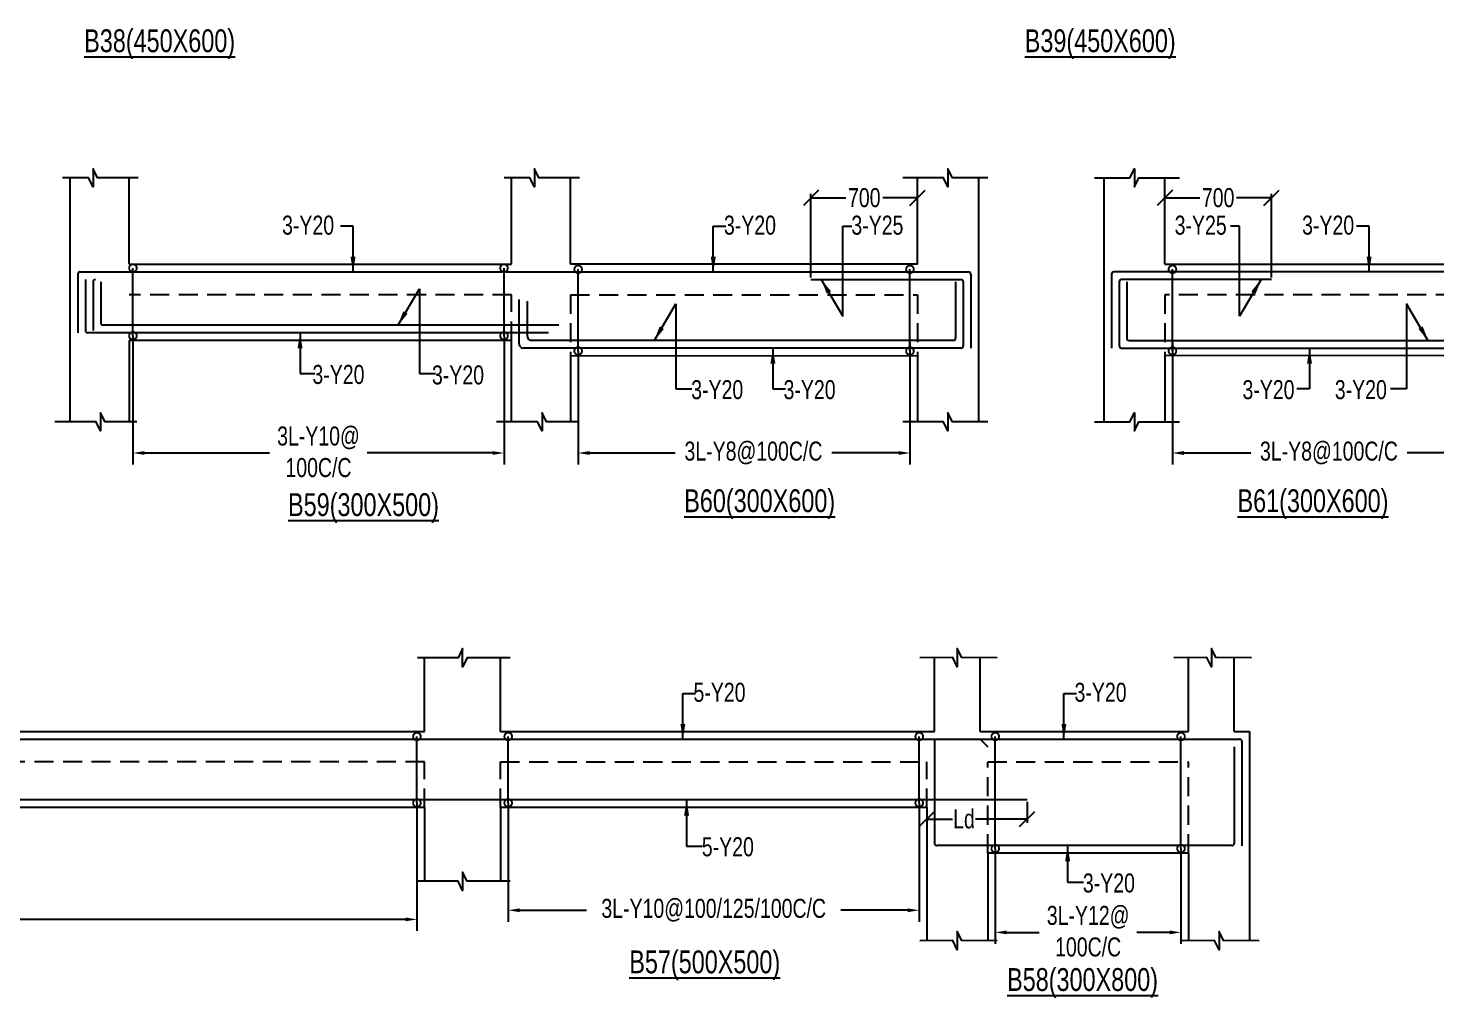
# Model space of a CAD drawing. Header units: millimetres. Extents: x 31347440 to 31744305, y -21457036 to -21063618.
# Drawn here: x 31654533 to 31663781, y -21144020 to -21137650 of the extents above; entities that cross this region are included whole.
import ezdxf

# ---------------------------------------------------------------- set-up
doc = ezdxf.new("R2010")
doc.units = ezdxf.units.MM
doc.header["$LTSCALE"] = 1000
doc.header["$MEASUREMENT"] = 0
doc.header["$PDMODE"] = 3
for name, pattern in [('CONTINOUS', [0]), ('CONTINU', [0]), ('HIDDEN', [0.375, 0.25, -0.125])]:
    doc.linetypes.add(name, pattern=pattern)
for name, color, linetype in [('-S-ARROW', 253, 'Continuous'), ('-S-MISC', 8, 'Continuous'), ('-S-STIRUP', 11, 'Continuous'), ('-STR-BEAM', 7, 'CONTINU'), ('-STR-COLUMN', 5, 'HIDDEN'), ('-STR-REINF', 3, 'Continuous'), ('-STR-RF-DIM', 8, 'CONTINOUS'), ('-STR-TEXT', 6, 'Continuous'), ('S-DIM', 7, 'Continuous'), ('SEC TEXT', 9, 'Continuous'), ('SLAB LINE', 254, 'HIDDEN')]:
    doc.layers.add(name, color=color, linetype=linetype)
doc.styles.add('BEAM-LS', font='romans.shx', dxfattribs={"width": 0.8})
doc.styles.add('SOBHA', font='swisscl.ttf')
doc.styles.add('sobha.sed', font='swisscl.ttf')
doc.dimstyles.new('S-50', dxfattribs={"dimscale": 50, "dimtxt": 2.5, "dimasz": 2, "dimexe": 0.5, "dimexo": 0.25, "dimgap": 0.25, "dimtad": 0, "dimdec": 0, "dimrnd": 0.0005, "dimzin": 0, "dimdsep": 46, "dimtxsty": 'sobha.sed', "dimblk": 'OBLIQUE', "dimcen": 0.09, "dimclrd": 8, "dimclre": 8, "dimclrt": 6, "dimadec": 0, "dimazin": 0, "dimtfac": 1, "dimtdec": 0, "dimtofl": 0, "dimtmove": 2, "dimatfit": 3, "dimfxl": 0.18, "dimtolj": 1, "dimtzin": 0, "dimlwd": -1, "dimlwe": -1, "dimarcsym": 0})
doc.dimstyles.new('S-DIM50', dxfattribs={"dimscale": 50, "dimtxt": 2.5, "dimasz": 1.5, "dimexe": 1.5, "dimexo": 1, "dimgap": 0.5, "dimtad": 0, "dimdec": 0, "dimzin": 0, "dimdsep": 46, "dimtxsty": 'SOBHA', "dimcen": 0.09, "dimclrd": 256, "dimclre": 256, "dimclrt": 6, "dimadec": 5, "dimazin": 0, "dimtfac": 1, "dimtdec": 0, "dimtofl": 0, "dimtmove": 0, "dimatfit": 3, "dimfxl": 0.18, "dimtolj": 1, "dimtzin": 0, "dimlwd": -1, "dimlwe": -1, "dimarcsym": 0})
doc.dimstyles.new('STIRUP', dxfattribs={"dimscale": 50, "dimtxt": 2.5, "dimasz": 2.2, "dimexe": 0, "dimexo": 0, "dimgap": 0.5, "dimtad": 0, "dimdec": 0, "dimzin": 0, "dimdsep": 46, "dimtxsty": 'BEAM-LS', "dimblk": 'DOTSMALL', "dimcen": 0.09, "dimclrd": 256, "dimclre": 256, "dimclrt": 256, "dimadec": 5, "dimazin": 0, "dimtfac": 1, "dimtdec": 0, "dimtofl": 0, "dimtmove": 0, "dimatfit": 3, "dimldrblk": 'DOTSMALL', "dimfxl": 0, "dimfxlon": 1, "dimtolj": 1, "dimtzin": 0, "dimlwd": -1, "dimlwe": -1, "dimarcsym": 0})

# ---------------------------------------------------------------- blocks, each defined once
blk = doc.blocks.new('*D48')
at = {"layer": '-STR-RF-DIM', "transparency": 16777216}
for p, q in [((31650636.5, -21142739.7), (31650636.5, -21143579.6)), ((31657086.8, -21142739.7), (31657086.8, -21143579.6)), ((31650711.5, -21143504.6), (31652820.5, -21143504.6)), ((31657011.8, -21143504.6), (31654414.3, -21143504.6))]:
    blk.add_line(p, q, dxfattribs=at)
for points in [[(31650711.5, -21143492.1), (31650711.5, -21143517.1), (31650636.5, -21143504.6)], [(31657011.8, -21143492.1), (31657011.8, -21143517.1), (31657086.8, -21143504.6)]]:
    blk.add_solid(points, dxfattribs=at)
at = {"layer": 'Defpoints', "color": 0, "transparency": 16777216}
for p in [(31650636.5, -21142739.7, 178586.6), (31657086.8, -21142739.7, 178586.6), (31657086.8, -21143504.6)]:
    blk.add_point(p, dxfattribs=at)
at = {"layer": '-STR-RF-DIM', "color": 6, "transparency": 16777216, "insert": (31653617.4, -21143504.6), "char_height": 125, "attachment_point": 5, "style": 'SOBHA'}
blk.add_mtext('\\A1;3L-Y8@100/125/100C/C', dxfattribs=at)
blk = doc.blocks.new('_DotSmall')
at = {"color": 0, "linetype": 'ByBlock', "const_width": 0.5}
blk.add_lwpolyline([(-0.0625, 0, 1), (0.0625, 0, 1)], format="xyb", close=True, dxfattribs=at)
blk = doc.blocks.new('*D49')
at = {"layer": '-S-STIRUP', "ltscale": 100, "transparency": 16777216}
blk.add_line((31657086.8, -21142739.7), (31657086.8, -21142303), dxfattribs=at)
at = {"layer": 'Defpoints', "color": 0, "linetype": 'CONTINU', "ltscale": 100, "transparency": 16777216}
for p in [(31657086.8, -21142303), (31657086.8, -21142303), (31657086.8, -21142739.7)]:
    blk.add_point(p, dxfattribs=at)
at = {"layer": '-S-STIRUP', "linetype": 'CONTINU', "ltscale": 100, "transparency": 16777216, "xscale": 100, "yscale": 100, "zscale": 100}
for p, rotation in [((31657086.8, -21142303), 90), ((31657086.8, -21142739.7), 270)]:
    blk.add_blockref('_DotSmall', p, dxfattribs=dict(at, rotation=rotation))
blk = doc.blocks.new('*D50')
at = {"layer": '-STR-RF-DIM', "transparency": 16777216}
for p, q in [((31657686.5, -21142739.7), (31657686.5, -21143519.6)), ((31660386.8, -21142739.7), (31660386.8, -21143519.6)), ((31657761.5, -21143444.6), (31658200.6, -21143444.6)), ((31660311.8, -21143444.6), (31659872.7, -21143444.6))]:
    blk.add_line(p, q, dxfattribs=at)
for points in [[(31657761.5, -21143432.1), (31657761.5, -21143457.1), (31657686.5, -21143444.6)], [(31660311.8, -21143432.1), (31660311.8, -21143457.1), (31660386.8, -21143444.6)]]:
    blk.add_solid(points, dxfattribs=at)
at = {"layer": 'Defpoints', "color": 0, "transparency": 16777216}
for p in [(31657686.5, -21142739.7, 178586.6), (31660386.8, -21142739.7, 178586.6), (31657686.5, -21143444.6)]:
    blk.add_point(p, dxfattribs=at)
at = {"layer": '-STR-RF-DIM', "color": 6, "transparency": 16777216, "insert": (31659036.7, -21143444.6), "char_height": 125, "attachment_point": 5, "style": 'SOBHA'}
blk.add_mtext('\\A1;3L-Y10@100/125/100C/C', dxfattribs=at)
blk = doc.blocks.new('*D51')
at = {"layer": '-S-STIRUP', "ltscale": 100, "transparency": 16777216}
blk.add_line((31657686.5, -21142739.7), (31657686.5, -21142303), dxfattribs=at)
at = {"layer": 'Defpoints', "color": 0, "linetype": 'CONTINU', "ltscale": 100, "transparency": 16777216}
for p in [(31657686.5, -21142303), (31657686.5, -21142303), (31657686.5, -21142739.7)]:
    blk.add_point(p, dxfattribs=at)
at = {"layer": '-S-STIRUP', "linetype": 'CONTINU', "ltscale": 100, "transparency": 16777216, "xscale": 100, "yscale": 100, "zscale": 100}
for p, rotation in [((31657686.5, -21142303), 90), ((31657686.5, -21142739.7), 270)]:
    blk.add_blockref('_DotSmall', p, dxfattribs=dict(at, rotation=rotation))
blk = doc.blocks.new('*D52')
at = {"layer": '-S-STIRUP', "ltscale": 100, "transparency": 16777216}
blk.add_line((31660386.8, -21142739.7), (31660386.8, -21142303), dxfattribs=at)
at = {"layer": 'Defpoints', "color": 0, "linetype": 'CONTINU', "ltscale": 100, "transparency": 16777216}
for p in [(31660386.8, -21142303), (31660386.8, -21142303), (31660386.8, -21142739.7)]:
    blk.add_point(p, dxfattribs=at)
at = {"layer": '-S-STIRUP', "linetype": 'CONTINU', "ltscale": 100, "transparency": 16777216, "xscale": 100, "yscale": 100, "zscale": 100}
for p, rotation in [((31660386.8, -21142303), 90), ((31660386.8, -21142739.7), 270)]:
    blk.add_blockref('_DotSmall', p, dxfattribs=dict(at, rotation=rotation))
blk = doc.blocks.new('*D53')
at = {"layer": '-STR-RF-DIM', "transparency": 16777216}
for p, q in [((31660886.5, -21143039.7), (31660886.5, -21143665)), ((31662106.7, -21143039.7), (31662106.7, -21143665)), ((31660961.5, -21143590), (31661175.8, -21143590)), ((31662031.7, -21143590), (31661817.3, -21143590))]:
    blk.add_line(p, q, dxfattribs=at)
for points in [[(31660961.5, -21143577.5), (31660961.5, -21143602.5), (31660886.5, -21143590)], [(31662031.7, -21143577.5), (31662031.7, -21143602.5), (31662106.7, -21143590)]]:
    blk.add_solid(points, dxfattribs=at)
at = {"layer": 'Defpoints', "color": 0, "transparency": 16777216}
for p in [(31660886.5, -21143039.7, 178586.6), (31662106.7, -21143039.7, 0), (31660886.5, -21143590)]:
    blk.add_point(p, dxfattribs=at)
at = {"layer": '-STR-RF-DIM', "color": 6, "transparency": 16777216, "char_height": 125, "attachment_point": 5, "style": 'SOBHA'}
for s, insert in [('\\A1;3L-Y12@', (31661496.6, -21143490.8)), ('\\A1;100C/C', (31661496.6, -21143686.5))]:
    blk.add_mtext(s, dxfattribs=dict(at, insert=insert))
blk = doc.blocks.new('*D54')
at = {"layer": '-S-STIRUP', "ltscale": 100, "transparency": 16777216}
blk.add_line((31660886.5, -21143039.7), (31660886.5, -21142303), dxfattribs=at)
at = {"layer": 'Defpoints', "color": 0, "linetype": 'CONTINU', "ltscale": 100, "transparency": 16777216}
for p in [(31660886.5, -21142303), (31660886.5, -21142303), (31660886.5, -21143039.7)]:
    blk.add_point(p, dxfattribs=at)
at = {"layer": '-S-STIRUP', "linetype": 'CONTINU', "ltscale": 100, "transparency": 16777216, "xscale": 100, "yscale": 100, "zscale": 100}
for p, rotation in [((31660886.5, -21142303), 90), ((31660886.5, -21143039.7), 270)]:
    blk.add_blockref('_DotSmall', p, dxfattribs=dict(at, rotation=rotation))
blk = doc.blocks.new('*D55')
at = {"layer": '-S-STIRUP', "ltscale": 100, "transparency": 16777216}
blk.add_line((31662106.7, -21143039.7), (31662106.7, -21142303), dxfattribs=at)
at = {"layer": 'Defpoints', "color": 0, "linetype": 'CONTINU', "ltscale": 100, "transparency": 16777216}
for p in [(31662106.7, -21142303), (31662106.7, -21142303), (31662106.7, -21143039.7)]:
    blk.add_point(p, dxfattribs=at)
at = {"layer": '-S-STIRUP', "linetype": 'CONTINU', "ltscale": 100, "transparency": 16777216, "xscale": 100, "yscale": 100, "zscale": 100}
for p, rotation in [((31662106.7, -21142303), 90), ((31662106.7, -21143039.7), 270)]:
    blk.add_blockref('_DotSmall', p, dxfattribs=dict(at, rotation=rotation))
blk = doc.blocks.new('*D56')
at = {"layer": '-STR-RF-DIM', "transparency": 16777216}
for p, q in [((31660326, -21139714), (31660326, -21140515.8)), ((31658145.9, -21139770.9), (31658145.9, -21140515.8)), ((31658220.9, -21140440.8), (31658783.5, -21140440.8)), ((31660251, -21140440.8), (31659811.8, -21140440.8))]:
    blk.add_line(p, q, dxfattribs=at)
for points in [[(31658220.9, -21140428.3), (31658220.9, -21140453.3), (31658145.9, -21140440.8)], [(31660251, -21140428.3), (31660251, -21140453.3), (31660326, -21140440.8)]]:
    blk.add_solid(points, dxfattribs=at)
at = {"layer": 'Defpoints', "color": 0, "transparency": 16777216}
for p in [(31660326, -21139714, 178586.6), (31658145.9, -21139770.9, 178586.6), (31658145.9, -21140440.8)]:
    blk.add_point(p, dxfattribs=at)
at = {"layer": '-STR-RF-DIM', "color": 6, "transparency": 16777216, "insert": (31659297.7, -21140440.8), "char_height": 125, "attachment_point": 5, "style": 'SOBHA'}
blk.add_mtext('\\A1;3L-Y8@100C/C', dxfattribs=at)
blk = doc.blocks.new('*D57')
at = {"layer": '-S-STIRUP', "ltscale": 100, "transparency": 16777216}
blk.add_line((31660326, -21139770.9), (31660326, -21139234.1), dxfattribs=at)
at = {"layer": 'Defpoints', "color": 0, "linetype": 'CONTINU', "ltscale": 100, "transparency": 16777216}
for p in [(31660326, -21139234.1), (31660326, -21139234.1), (31660326, -21139770.9, 0)]:
    blk.add_point(p, dxfattribs=at)
at = {"layer": '-S-STIRUP', "linetype": 'CONTINU', "ltscale": 100, "transparency": 16777216, "xscale": 100, "yscale": 100, "zscale": 100}
for p, rotation in [((31660326, -21139234.1), 90), ((31660326, -21139770.9), 270)]:
    blk.add_blockref('_DotSmall', p, dxfattribs=dict(at, rotation=rotation))
blk = doc.blocks.new('_OBLIQUE')
at = {"color": 0, "linetype": 'ByBlock'}
blk.add_line((-0.5, -0.5), (0.5, 0.5), dxfattribs=at)
blk = doc.blocks.new('*D58')
at = {"layer": '-S-STIRUP', "ltscale": 100, "transparency": 16777216}
blk.add_line((31658145.9, -21139770.9), (31658145.9, -21139234.1), dxfattribs=at)
at = {"layer": 'Defpoints', "color": 0, "linetype": 'CONTINU', "ltscale": 100, "transparency": 16777216}
for p in [(31658145.8, -21139234.1), (31658145.9, -21139234.1), (31658145.9, -21139770.9, 0)]:
    blk.add_point(p, dxfattribs=at)
at = {"layer": '-S-STIRUP', "linetype": 'CONTINU', "ltscale": 100, "transparency": 16777216, "xscale": 100, "yscale": 100, "zscale": 100}
for p, rotation in [((31658145.9, -21139234.1), 90), ((31658145.9, -21139770.9), 270)]:
    blk.add_blockref('_DotSmall', p, dxfattribs=dict(at, rotation=rotation))
blk = doc.blocks.new('*D324')
at = {"color": 8, "transparency": 16777216}
for p, q in [((31659675.8, -21139288.6), (31659675.8, -21138739.1)), ((31659675.8, -21138764.1), (31659904.5, -21138764.1)), ((31660375.8, -21138764.1), (31660147.1, -21138764.1)), ((31660375.8, -21139188.6), (31660375.8, -21138739.1))]:
    blk.add_line(p, q, dxfattribs=at)
at = {"layer": 'Defpoints', "color": 0, "transparency": 16777216}
for p in [(31660375.8, -21138764.1), (31660375.8, -21139201.1, 0), (31659675.8, -21139301.1, 0)]:
    blk.add_point(p, dxfattribs=at)
at = {"color": 8, "transparency": 16777216, "xscale": 100, "yscale": 100, "zscale": 100, "rotation": 180}
blk.add_blockref('_OBLIQUE', (31659675.8, -21138764.1), dxfattribs=at)
at = {"color": 8, "transparency": 16777216, "xscale": 100, "yscale": 100, "zscale": 100}
blk.add_blockref('_OBLIQUE', (31660375.8, -21138764.1), dxfattribs=at)
at = {"color": 6, "transparency": 16777216, "insert": (31660025.8, -21138764.1), "char_height": 125, "attachment_point": 5, "style": 'sobha.sed'}
blk.add_mtext('\\A1;700', dxfattribs=at)
blk = doc.blocks.new('*D325')
at = {"layer": '-S-STIRUP', "ltscale": 100, "transparency": 16777216}
blk.add_line((31657658.9, -21139670.8), (31657658.9, -21139226.1), dxfattribs=at)
at = {"layer": 'Defpoints', "color": 0, "linetype": 'CONTINU', "ltscale": 100, "transparency": 16777216}
for p in [(31657658.9, -21139226.1), (31657659, -21139226.1, -178586.6), (31657658.9, -21139670.8, 0)]:
    blk.add_point(p, dxfattribs=at)
at = {"layer": '-S-STIRUP', "linetype": 'CONTINU', "ltscale": 100, "transparency": 16777216, "xscale": 100, "yscale": 100, "zscale": 100}
for p, rotation in [((31657658.9, -21139226.1), 90), ((31657658.9, -21139670.8), 270)]:
    blk.add_blockref('_DotSmall', p, dxfattribs=dict(at, rotation=rotation))
blk = doc.blocks.new('*D326')
at = {"layer": '-S-STIRUP', "ltscale": 100, "transparency": 16777216}
blk.add_line((31655220.9, -21139670.8), (31655220.9, -21139226.1), dxfattribs=at)
at = {"layer": 'Defpoints', "color": 0, "linetype": 'CONTINU', "ltscale": 100, "transparency": 16777216}
for p in [(31655220.8, -21139226.1, -178586.6), (31655220.9, -21139226.1), (31655220.9, -21139670.8, 0)]:
    blk.add_point(p, dxfattribs=at)
at = {"layer": '-S-STIRUP', "linetype": 'CONTINU', "ltscale": 100, "transparency": 16777216, "xscale": 100, "yscale": 100, "zscale": 100}
for p, rotation in [((31655220.9, -21139226.1), 90), ((31655220.9, -21139670.8), 270)]:
    blk.add_blockref('_DotSmall', p, dxfattribs=dict(at, rotation=rotation))
blk = doc.blocks.new('*D327')
at = {"layer": '-STR-RF-DIM', "transparency": 16777216}
for p, q in [((31655220.9, -21139670.8), (31655220.9, -21140515.8)), ((31657658.9, -21139670.8), (31657658.9, -21140515.8)), ((31655295.9, -21140440.8), (31656119.1, -21140440.8)), ((31657583.9, -21140440.8), (31656760.6, -21140440.8))]:
    blk.add_line(p, q, dxfattribs=at)
for points in [[(31655295.9, -21140428.3), (31655295.9, -21140453.3), (31655220.9, -21140440.8)], [(31657583.9, -21140428.3), (31657583.9, -21140453.3), (31657658.9, -21140440.8)]]:
    blk.add_solid(points, dxfattribs=at)
at = {"layer": 'Defpoints', "color": 0, "transparency": 16777216}
for p in [(31655220.9, -21139670.8, 178586.6), (31657658.9, -21139670.8, 178586.6), (31655220.9, -21140440.8)]:
    blk.add_point(p, dxfattribs=at)
at = {"layer": '-STR-RF-DIM', "color": 6, "transparency": 16777216, "char_height": 125, "attachment_point": 5, "style": 'SOBHA'}
for s, insert in [('\\A1;3L-Y10@', (31656439.9, -21140341.6)), ('\\A1;100C/C', (31656439.9, -21140537.3))]:
    blk.add_mtext(s, dxfattribs=dict(at, insert=insert))
blk = doc.blocks.new('*D357')
at = {"layer": 'Defpoints', "color": 0, "transparency": 16777216}
for p in [(31660436.7, -21142770, 0), (31661096.3, -21142720, 0), (31661096.3, -21142845.2)]:
    blk.add_point(p, dxfattribs=at)
at = {"layer": 'S-DIM', "color": 8, "transparency": 16777216}
for p, q in [((31661096.3, -21142732.5), (31661096.3, -21142870.2)), ((31660436.7, -21142782.5), (31660436.7, -21142870.2)), ((31660436.7, -21142845.2), (31660605.6, -21142845.2)), ((31661096.3, -21142845.2), (31660756, -21142845.2))]:
    blk.add_line(p, q, dxfattribs=at)
at = {"layer": 'S-DIM', "color": 8, "transparency": 16777216, "xscale": 100, "yscale": 100, "zscale": 100, "rotation": 180}
blk.add_blockref('_OBLIQUE', (31660436.7, -21142845.2), dxfattribs=at)
at = {"layer": 'S-DIM', "color": 8, "transparency": 16777216, "xscale": 100, "yscale": 100, "zscale": 100}
blk.add_blockref('_OBLIQUE', (31661096.3, -21142845.2), dxfattribs=at)
at = {"layer": 'S-DIM', "color": 6, "transparency": 16777216, "insert": (31660680.8, -21142845.2), "char_height": 125, "attachment_point": 5, "style": 'sobha.sed'}
blk.add_mtext('\\A1;Ld', dxfattribs=at)
blk = doc.blocks.new('bb')
at = {"layer": 'SEC TEXT', "color": 4, "linetype": 'ByBlock', "style": 'sobha.sed'}
for s, p in [('%%UB38(450X600)', (31746570, -21129417.9, 0)), ('%%UB39(450X600)', (31752749.5, -21129417.9, 0))]:
    blk.add_text(s, height=150, rotation=359.98928, dxfattribs=at).set_placement(p)
blk = doc.blocks.new('*D598')
at = {"color": 8, "transparency": 16777216}
for p, q in [((31662000.7, -21139188.6), (31662000.7, -21138739.1)), ((31662000.7, -21138764.1), (31662229.4, -21138764.1)), ((31662700.7, -21138764.1), (31662472, -21138764.1)), ((31662700.7, -21139288.6), (31662700.7, -21138739.1))]:
    blk.add_line(p, q, dxfattribs=at)
at = {"layer": 'Defpoints', "color": 0, "transparency": 16777216}
for p in [(31662000.7, -21138764.1), (31662000.7, -21139201.1, 0), (31662700.7, -21139301.1, 0)]:
    blk.add_point(p, dxfattribs=at)
at = {"color": 8, "transparency": 16777216, "xscale": 100, "yscale": 100, "zscale": 100, "rotation": 180}
blk.add_blockref('_OBLIQUE', (31662000.7, -21138764.1), dxfattribs=at)
at = {"color": 8, "transparency": 16777216, "xscale": 100, "yscale": 100, "zscale": 100}
blk.add_blockref('_OBLIQUE', (31662700.7, -21138764.1), dxfattribs=at)
at = {"color": 6, "transparency": 16777216, "insert": (31662350.7, -21138764.1), "char_height": 125, "attachment_point": 5, "style": 'sobha.sed'}
blk.add_mtext('\\A1;700', dxfattribs=at)
blk = doc.blocks.new('*D595')
at = {"layer": '-STR-RF-DIM', "transparency": 16777216}
for p, q in [((31662050.4, -21139714), (31662050.4, -21140515.8)), ((31664230.6, -21139770.9), (31664230.6, -21140515.8)), ((31662125.4, -21140440.8), (31662564.7, -21140440.8)), ((31664155.6, -21140440.8), (31663593, -21140440.8))]:
    blk.add_line(p, q, dxfattribs=at)
for points in [[(31662125.4, -21140428.3), (31662125.4, -21140453.3), (31662050.4, -21140440.8)], [(31664155.6, -21140428.3), (31664155.6, -21140453.3), (31664230.6, -21140440.8)]]:
    blk.add_solid(points, dxfattribs=at)
at = {"layer": 'Defpoints', "color": 0, "transparency": 16777216}
for p in [(31662050.4, -21139714, 178586.6), (31664230.6, -21139770.9, 178586.6), (31664230.6, -21140440.8)]:
    blk.add_point(p, dxfattribs=at)
at = {"layer": '-STR-RF-DIM', "color": 6, "transparency": 16777216, "insert": (31663078.8, -21140440.8), "char_height": 125, "attachment_point": 5, "style": 'SOBHA'}
blk.add_mtext('\\A1;3L-Y8@100C/C', dxfattribs=at)
blk = doc.blocks.new('*D596')
at = {"layer": '-S-STIRUP', "ltscale": 100, "transparency": 16777216}
blk.add_line((31662050.4, -21139770.9), (31662050.4, -21139234.1), dxfattribs=at)
at = {"layer": 'Defpoints', "color": 0, "linetype": 'CONTINU', "ltscale": 100, "transparency": 16777216}
for p in [(31662050.4, -21139234.1), (31662050.5, -21139234.1), (31662050.4, -21139770.9, 0)]:
    blk.add_point(p, dxfattribs=at)
at = {"layer": '-S-STIRUP', "linetype": 'CONTINU', "ltscale": 100, "transparency": 16777216, "xscale": 100, "yscale": 100, "zscale": 100}
for p, rotation in [((31662050.4, -21139234.1), 90), ((31662050.4, -21139770.9), 270)]:
    blk.add_blockref('_DotSmall', p, dxfattribs=dict(at, rotation=rotation))

msp = doc.modelspace()

# ---------------------------------------------------------------- linework, layer by layer
at = {"layer": '-S-MISC', "linetype": 'ByBlock', "ltscale": 1000, "elevation": 0}
for points in [[(31655254.7, -21138632.9), (31654988.7, -21138632.9), (31654958.8, -21138573.3), (31654958.8, -21138693.4), (31654929, -21138632.9), (31654758.9, -21138632.9)], [(31658154.7, -21138632.9), (31657888.7, -21138632.9), (31657858.8, -21138573.3), (31657858.8, -21138693.4), (31657829, -21138632.9), (31657658.9, -21138632.9)], [(31660838.4, -21138632.9), (31660605.7, -21138632.9), (31660575.8, -21138573.3), (31660575.8, -21138693.4), (31660546, -21138632.9), (31660279.9, -21138632.9)], [(31661538.1, -21138632.9), (31661770.8, -21138632.9), (31661800.7, -21138573.3), (31661800.7, -21138693.4), (31661830.5, -21138632.9), (31662096.5, -21138632.9)], [(31655245.8, -21140235.7), (31655038.8, -21140235.7), (31655008.9, -21140176.1), (31655008.9, -21140296.2), (31654979.1, -21140235.7), (31654708.9, -21140235.7)], [(31658145.8, -21140235.7), (31657938.8, -21140235.7), (31657908.9, -21140176.1), (31657908.9, -21140296.2), (31657879.1, -21140235.7), (31657608.9, -21140235.7)], [(31660838.4, -21140235.7), (31660605.7, -21140235.7), (31660575.8, -21140176.1), (31660575.8, -21140296.2), (31660546, -21140235.7), (31660280, -21140235.7)], [(31661538.1, -21140235.7), (31661770.8, -21140235.7), (31661800.7, -21140176.1), (31661800.7, -21140296.2), (31661830.5, -21140235.7), (31662096.5, -21140235.7)], [(31657699.2, -21141785.4), (31657416.5, -21141785.4), (31657386.6, -21141845.1), (31657386.6, -21141724.9), (31657356.8, -21141785.4), (31657090.6, -21141785.4)], [(31660899.2, -21141785.5), (31660666.5, -21141785.1), (31660636.7, -21141725.4), (31660636.7, -21141845.6), (31660606.8, -21141785.1), (31660390.7, -21141785.5)], [(31662569.2, -21141785.5), (31662336.5, -21141785.1), (31662306.7, -21141725.4), (31662306.7, -21141845.6), (31662276.8, -21141785.1), (31662060.7, -21141785.5)], [(31657699.2, -21143254.6), (31657416.5, -21143254.6), (31657386.6, -21143194.9), (31657386.6, -21143315.1), (31657356.8, -21143254.6), (31657090.6, -21143254.6)], [(31660899.2, -21143644.6), (31660666.5, -21143644.1), (31660636.7, -21143584.5), (31660636.7, -21143704.6), (31660606.8, -21143644.1), (31660390.7, -21143644.6)], [(31662619.2, -21143644.6), (31662386.5, -21143644.1), (31662356.7, -21143584.5), (31662356.7, -21143704.6), (31662326.8, -21143644.1), (31662110.7, -21143644.6)]]:
    msp.add_lwpolyline(points, dxfattribs=at)
at = {"layer": '-STR-BEAM'}
for p, q in [((31655195.8, -21139201.1, 0), (31657708.9, -21139201.1, 0)), ((31660375.8, -21139201.1, 0), (31658095.9, -21139201.1, 0)), ((31662000.7, -21139201.1, 0), (31664280.6, -21139201.1, 0)), ((31650586.7, -21142270, 0), (31657136.6, -21142270, 0)), ((31657636.7, -21142270, 0), (31660486.7, -21142270, 0)), ((31660786.7, -21142270, 0), (31662156.7, -21142270, 0))]:
    msp.add_line(p, q, dxfattribs=at)
at = {"layer": '-STR-BEAM', "elevation": 0}
for points in [[(31657708.9, -21139701.1), (31655195.9, -21139701.1)], [(31658095.9, -21139801.2), (31660375.9, -21139801.5)], [(31664280.6, -21139801.2), (31662000.6, -21139801.5)], [(31657136.6, -21142770), (31650586.7, -21142770)], [(31660436.7, -21142770), (31657636.7, -21142770)], [(31662156.7, -21143070), (31660836.7, -21143070)]]:
    msp.add_lwpolyline(points, dxfattribs=at)
at = {"layer": '-STR-COLUMN', "linetype": 'Continuous', "ltscale": 10}
for p, q in [((31654808.9, -21140235.7, 0), (31654808.9, -21138632.9, 0)), ((31655195.8, -21139201.1, 0), (31655195.8, -21138632.9, 0)), ((31657708.9, -21139201.1, 0), (31657708.9, -21138632.9, 0)), ((31658095.9, -21139201.1, 0), (31658095.9, -21138632.9, 0)), ((31660375.8, -21139201.1, 0), (31660375.8, -21138632.9, 0)), ((31660775.9, -21138632.9, 0), (31660775.9, -21140235.7, 0)), ((31661600.6, -21138632.9, 0), (31661600.6, -21140235.7, 0)), ((31662000.7, -21139201.1, 0), (31662000.7, -21138632.9, 0)), ((31655195.9, -21139701.1, 0), (31655195.8, -21140235.7, 0)), ((31657708.9, -21140235.7, 0), (31657708.9, -21139701.1, 0)), ((31658095.9, -21139801.2, 0), (31658095.8, -21140235.7, 0)), ((31660375.9, -21139801.2, 0), (31660375.8, -21140235.7, 0)), ((31662000.6, -21139801.2, 0), (31662000.7, -21140235.7, 0)), ((31657136.6, -21142270, 0), (31657136.6, -21141785.4, 0)), ((31657636.7, -21142270, 0), (31657636.7, -21141785.4, 0)), ((31660486.7, -21142270, 0), (31660486.7, -21141785.4, 0)), ((31660786.7, -21142270, 0), (31660786.7, -21141785.4, 0)), ((31662156.7, -21142270, 0), (31662156.7, -21141785.4, 0)), ((31662456.7, -21142270, 0), (31662456.7, -21141785.4, 0)), ((31662456.7, -21142270, 0), (31662556.7, -21142270, 0)), ((31662556.7, -21142270, 0), (31662556.7, -21143644.6, 0)), ((31657136.6, -21142770, 0), (31657136.6, -21143254.6, 0)), ((31657636.7, -21142770, 0), (31657636.7, -21143254.6, 0)), ((31660436.7, -21142770, 0), (31660436.7, -21143644.6, 0)), ((31660836.7, -21143070, 0), (31660836.7, -21143644.6, 0)), ((31662156.7, -21143070, 0), (31662156.7, -21143644.6, 0))]:
    msp.add_line(p, q, dxfattribs=at)
at = {"layer": '-STR-REINF', "ltscale": 10}
for p, q in [((31654874.2, -21139251.1, 0), (31660710.9, -21139251.1, 0)), ((31667502.2, -21139251.1, 0), (31661665.6, -21139251.1, 0)), ((31654859.2, -21139266.1, 0), (31654859.2, -21139651.8, 0)), ((31654909.2, -21139301.1, 0), (31654909.2, -21139636.1, 0)), ((31654959.2, -21139316.1, 0), (31654959.2, -21139636.1, 0)), ((31655009.2, -21139316.1, 0), (31655009.2, -21139586.1, 0)), ((31659675.8, -21139301.1, 0), (31660660.9, -21139301.1, 0)), ((31660625.9, -21139316.1, 0), (31660625.9, -21139686.1, 0)), ((31660675.9, -21139316.1, 0), (31660675.9, -21139736.2, 0)), ((31660725.9, -21139266.1, 0), (31660725.9, -21139751.8, 0)), ((31661650.6, -21139266.1, 0), (31661650.5, -21139751.8, 0)), ((31661700.6, -21139316.1, 0), (31661700.5, -21139736.2, 0)), ((31662700.7, -21139301.1, 0), (31661715.6, -21139301.1, 0)), ((31661750.6, -21139316.1, 0), (31661750.5, -21139686.1, 0)), ((31657759.2, -21139726.1, 0), (31657759.2, -21139431.4, 0)), ((31657812.7, -21139676.1, 0), (31657812.7, -21139443.5, 0)), ((31658018.4, -21139601.1, 0), (31655024.2, -21139601.1, 0)), ((31657951.6, -21139651.1, 0), (31654924.2, -21139651.1, 0)), ((31660610.9, -21139701.1, 0), (31657837.7, -21139701.1, 0)), ((31661765.5, -21139701.1, 0), (31664538.8, -21139701.1, 0)), ((31660660.9, -21139751.2, 0), (31657784.2, -21139751.1, 0)), ((31661715.5, -21139751.2, 0), (31664592.3, -21139751.1, 0)), ((31644701.6, -21142320, 0), (31662491.7, -21142320, 0)), ((31660486.7, -21142328.5, 0), (31660486.7, -21143005, 0)), ((31660786.7, -21142320, 0), (31660836.7, -21142370, 0)), ((31662456.7, -21142370, 0), (31662456.7, -21143005, 0)), ((31662506.7, -21142335, 0), (31662506.7, -21143020.6, 0)), ((31661096.3, -21142720, 0), (31644751.6, -21142720, 0)), ((31662441.7, -21143020, 0), (31660501.7, -21143020, 0))]:
    msp.add_line(p, q, dxfattribs=at)
for centre, start, end in [((31654874.2, -21139266.1, 0), 90, 180), ((31660710.9, -21139266.1, 0), 0, 90), ((31661665.6, -21139266.1, 0), 90, 180), ((31654924.2, -21139636.1, 0), 180, 270), ((31660660.9, -21139736.2, 0), 270, 0), ((31661715.5, -21139736.2, 0), 180, 270), ((31662491.7, -21142335, 0), 0, 90), ((31662441.7, -21143005, 0), 270, 0)]:
    msp.add_arc(centre, 15, start, end, dxfattribs=at)
at = {"layer": '-STR-REINF', "ltscale": 10, "extrusion": (-6.0745e-09, -2.56336e-08, 1)}
msp.add_arc((31654974.2, -21139316.1, 0.3), 15, 90, 180, dxfattribs=at)
at = {"layer": '-STR-REINF', "ltscale": 10, "extrusion": (-6.0745e-09, -1.20902e-08, 1)}
msp.add_arc((31660660.9, -21139316.1, 0.1), 15, 0.01119, 90, dxfattribs=at)
at = {"layer": '-STR-REINF', "ltscale": 10, "extrusion": (6.0745e-09, -1.20902e-08, 1)}
msp.add_arc((31661715.6, -21139316.1, 0.4), 15, 90, 179.98881, dxfattribs=at)
at = {"layer": '-STR-REINF', "ltscale": 10, "extrusion": (-4.05993e-08, -2.2748e-08, 1)}
msp.add_arc((31655024.2, -21139586.1, -0.8), 15, 180, 270, dxfattribs=at)
at = {"layer": '-STR-REINF', "ltscale": 10, "extrusion": (-1.04912e-08, 0, 1)}
msp.add_arc((31657837.7, -21139676.1, -0.3), 25, 180, 270, dxfattribs=at)
at = {"layer": '-STR-REINF', "ltscale": 10, "extrusion": (-5.17394e-07, 3.03483e-08, 1)}
msp.add_arc((31660610.9, -21139686.1, -17), 15, 270, 0.00511, dxfattribs=at)
at = {"layer": '-STR-REINF', "ltscale": 10, "extrusion": (5.17394e-07, 3.03483e-08, 1)}
msp.add_arc((31661765.5, -21139686.1, 15.7), 15, 179.99489, 270, dxfattribs=at)
at = {"layer": '-STR-REINF', "ltscale": 10, "extrusion": (-1.33668e-08, 0, 1)}
msp.add_arc((31657784.2, -21139726.1, -0.4), 25, 180, 269.9993, dxfattribs=at)
at = {"layer": '-STR-REINF', "ltscale": 10, "extrusion": (3.80959e-09, 0, 1)}
msp.add_arc((31660501.7, -21143005, 0.1), 15, 180, 270, dxfattribs=at)
at = {"layer": 'SLAB LINE', "color": 8, "linetype": 'HIDDEN', "ltscale": 0.5}
for p, q in [((31657708.9, -21139401.1, 0), (31655195.9, -21139401.1, 0)), ((31657708.9, -21139701.1, 0), (31657708.9, -21139401.1, 0)), ((31658096, -21139401.1, 0), (31658095.9, -21139801.2, 0)), ((31658096, -21139401.1, 0), (31660375.8, -21139401.1, 0)), ((31660375.8, -21139401.1, 0), (31660375.9, -21139801.2, 0)), ((31662000.7, -21139401.1, 0), (31662000.6, -21139801.2, 0)), ((31664280.5, -21139401.1, 0), (31662000.7, -21139401.1, 0)), ((31657136.6, -21142470, 0), (31650586.7, -21142470, 0)), ((31657136.6, -21142770, 0), (31657136.6, -21142470, 0)), ((31657636.7, -21142470, 0), (31660436.7, -21142470, 0)), ((31657636.7, -21142770, 0), (31657636.7, -21142470, 0)), ((31660436.7, -21142770, 0), (31660436.7, -21142470, 0)), ((31660836.7, -21143070, 0), (31660836.7, -21142470, 0)), ((31660836.7, -21142470, 0), (31662156.7, -21142470, 0)), ((31662156.7, -21143070, 0), (31662156.7, -21142470, 0))]:
    msp.add_line(p, q, dxfattribs=at)

# ---------------------------------------------------------------- block references
at = {"color": 251}
msp.add_blockref('bb', (-91669.3, -8389.9, 0), dxfattribs=at)

# ---------------------------------------------------------------- texts
at = {"layer": '-STR-TEXT', "color": 6, "style": 'SOBHA'}
for s, p in [('3-Y20', (31656200.8, -21139006.3, 0)), ('3-Y20', (31659104, -21139006.3, 0)), ('3-Y25', (31659941.2, -21139006.5, 0)), ('3-Y25', (31662065.1, -21139006.5, 0)), ('3-Y20', (31662902.4, -21139006.3, 0)), ('3-Y20', (31656400.2, -21139987.1, 0)), ('3-Y20', (31657185.7, -21139990.5, 0)), ('3-Y20', (31658888.7, -21140087.1, 0)), ('3-Y20', (31659495.5, -21140087.1, 0)), ('3-Y20', (31662510.5, -21140087.1, 0)), ('3-Y20', (31663117.3, -21140087.1, 0)), ('5-Y20', (31658903.9, -21142075.1, 0)), ('3-Y20', (31661407.4, -21142075.1, 0)), ('5-Y20', (31658958.6, -21143090, 0)), ('3-Y20', (31661462.1, -21143328, 0))]:
    msp.add_text(s, height=125, dxfattribs=at).set_placement(p)
at = {"layer": 'SEC TEXT', "color": 4, "linetype": 'ByBlock', "style": 'sobha.sed'}
for s, rotation, p in [('%%UB59(300X500)', 0.01072, (31656240.1, -21140855.1, 0)), ('%%UB60(300X600)', 0.01072, (31658843, -21140829.6, 0)), ('%%UB61(300X600)', 359.98928, (31662478.1, -21140829.4, 0)), ('%%UB57(500X500)', 0.01072, (31658482, -21143858.9, 0)), ('%%UB58(300X800)', 0.01072, (31660964.2, -21143974.9, 0))]:
    msp.add_text(s, height=150, rotation=rotation, dxfattribs=at).set_placement(p)

# ---------------------------------------------------------------- dimensions: what is measured, and where the dimension line sits
at = {"layer": '-S-STIRUP', "linetype": 'CONTINU', "ltscale": 100}
for base, p1, p2, picture, middle in [((31655220.9, -21139226.1, 178586.6), (31655220.9, -21139670.8, 178586.6), (31655220.8, -21139226.1, 0), '*D326', (31655220.9, -21139448.5, 178586.6)), ((31657658.9, -21139226.1, 178586.6), (31657658.9, -21139670.8, 178586.6), (31657659, -21139226.1, 0), '*D325', (31657658.9, -21139448.5, 178586.6)), ((31658145.9, -21139234.1, 178586.6), (31658145.9, -21139770.9, 178586.6), (31658145.8, -21139234.1, 178586.6), '*D58', (31658145.9, -21139502.5, 178586.6)), ((31660326, -21139234.1, 178586.6), (31660326, -21139770.9, 178586.6), (31660326, -21139234.1, 178586.6), '*D57', (31660326, -21139502.5, 178586.6)), ((31662050.4, -21139234.1, 178586.6), (31662050.4, -21139770.9, 178586.6), (31662050.5, -21139234.1, 178586.6), '*D596', (31662050.4, -21139502.5, 178586.6)), ((31657086.8, -21142303, 178586.6), (31657086.8, -21142739.7, 178586.6), (31657086.8, -21142303, 178586.6), '*D49', (31657086.8, -21142521.3, 178586.6)), ((31657686.5, -21142303, 178586.6), (31657686.5, -21142739.7, 178586.6), (31657686.5, -21142303, 178586.6), '*D51', (31657686.5, -21142521.3, 178586.6)), ((31660386.8, -21142303, 178586.6), (31660386.8, -21142739.7, 178586.6), (31660386.8, -21142303, 178586.6), '*D52', (31660386.8, -21142521.3, 178586.6)), ((31660886.5, -21142303, 178586.6), (31660886.5, -21143039.7, 178586.6), (31660886.5, -21142303, 178586.6), '*D54', (31660886.5, -21142671.3, 178586.6)), ((31662106.7, -21142303, 0), (31662106.7, -21143039.7, 0), (31662106.7, -21142303, 0), '*D55', (31662106.7, -21142671.3, 0))]:
    dim = msp.add_linear_dim(base=base, p1=p1, p2=p2, angle=90, text=' ', dimstyle='STIRUP', override={"dimasz": 2}, dxfattribs=at)
    dim.commit()
    dim.dimension.update_dxf_attribs({"geometry": picture, "text_midpoint": middle})
at = {"layer": '-STR-RF-DIM'}
dim = msp.add_linear_dim(base=(31655220.9, -21140440.8, 0), p1=(31657658.9, -21139670.8, 178586.6), p2=(31655220.9, -21139670.8, 178586.6), text='3L-Y10@\\X100C/C', dimstyle='S-DIM50', override={"dimscale": 1, "dimtxt": 125, "dimasz": 75, "dimexe": 75, "dimexo": 0, "dimgap": 25, "dimsah": 1, "dimcen": 4.5, "dimfxl": 75}, dxfattribs=at)
dim.commit()
dim.dimension.update_dxf_attribs({"geometry": '*D327', "text_midpoint": (31656439.9, -21140440.8, 0)})
for base, p1, p2, angle, text, picture, middle in [((31658145.9, -21140440.8, 0), (31660326, -21139714, 178586.6), (31658145.9, -21139770.9, 178586.6), 180, '3L-Y8@100C/C', '*D56', (31659297.7, -21140440.8, 0)), ((31664230.6, -21140440.8, 0), (31662050.4, -21139714, 178586.6), (31664230.6, -21139770.9, 178586.6), 0, '3L-Y8@100C/C', '*D595', (31663078.8, -21140440.8, 0)), ((31657686.5, -21143444.6, 0), (31660386.8, -21142739.7, 178586.6), (31657686.5, -21142739.7, 178586.6), 180, '3L-Y10@100/125/100C/C', '*D50', (31659036.7, -21143444.6, 0)), ((31660886.5, -21143590, 0), (31662106.7, -21143039.7, 0), (31660886.5, -21143039.7, 178586.6), 180, '3L-Y12@\\X100C/C', '*D53', (31661496.6, -21143590, 0))]:
    dim = msp.add_linear_dim(base=base, p1=p1, p2=p2, angle=angle, text=text, dimstyle='S-DIM50', override={"dimscale": 1, "dimtxt": 125, "dimasz": 75, "dimexe": 75, "dimexo": 0, "dimgap": 25, "dimsah": 1, "dimcen": 4.5, "dimfxl": 75}, dxfattribs=at)
    dim.commit()
    dim.dimension.update_dxf_attribs({"geometry": picture, "text_midpoint": middle, "dimtype": 160})
dim = msp.add_linear_dim(base=(31657086.8, -21143504.6, 0), p1=(31650636.5, -21142739.7, 178586.6), p2=(31657086.8, -21142739.7, 178586.6), text='3L-Y8@100/125/100C/C', dimstyle='S-DIM50', override={"dimscale": 1, "dimtxt": 125, "dimasz": 75, "dimexe": 75, "dimexo": 0, "dimgap": 25, "dimsah": 1, "dimcen": 4.5, "dimfxl": 75}, dxfattribs=at)
dim.commit()
dim.dimension.update_dxf_attribs({"geometry": '*D48', "text_midpoint": (31653617.4, -21143504.6, 0), "dimtype": 160})
at = {"color": 1}
dim = msp.add_linear_dim(base=(31660375.8, -21138764.1, 0), p1=(31659675.8, -21139301.1, 0), p2=(31660375.8, -21139201.1, 0), dimstyle='S-50', override={"dimclrd": 8}, dxfattribs=at)
dim.commit()
dim.dimension.update_dxf_attribs({"geometry": '*D324', "text_midpoint": (31660025.8, -21138764.1, 0)})
dim = msp.add_linear_dim(base=(31662000.7, -21138764.1, 0), p1=(31662700.7, -21139301.1, 0), p2=(31662000.7, -21139201.1, 0), angle=180, dimstyle='S-50', override={"dimclrd": 8}, dxfattribs=at)
dim.commit()
dim.dimension.update_dxf_attribs({"geometry": '*D598', "text_midpoint": (31662350.7, -21138764.1, 0)})
at = {"layer": 'S-DIM', "color": 1}
dim = msp.add_linear_dim(base=(31661096.3, -21142845.2, 0), p1=(31660436.7, -21142770, 0), p2=(31661096.3, -21142720, 0), text='Ld', dimstyle='S-50', dxfattribs=at)
dim.commit()
dim.dimension.update_dxf_attribs({"geometry": '*D357', "text_midpoint": (31660680.8, -21142845.2, 0), "dimtype": 160})

# ---------------------------------------------------------------- leaders
at = {"layer": '-S-ARROW'}
for points, override in [([(31656667, -21139251.1, 0), (31656667, -21138951.1, 0), (31656584.6, -21138951.1, 0)], {"dimasz": 2, "dimgap": 0.1, "dimtad": 0}), ([(31659034, -21139251.1, 0), (31659034, -21138951.1, 0), (31659116.4, -21138951.1, 0)], {"dimasz": 2, "dimgap": 0.1, "dimtad": 0}), ([(31659742.9, -21139300.6, 0), (31659885.1, -21139542.8, 0), (31659885.1, -21138951.3, 0), (31659944.6, -21138951.3, 0)], {"dimgap": 0.1}), ([(31662633.6, -21139300.6, 0), (31662491.3, -21139542.8, 0), (31662491.3, -21138951.3, 0), (31662431.9, -21138951.3, 0)], {"dimgap": 0.1}), ([(31663342.5, -21139251.1, 0), (31663342.5, -21138951.1, 0), (31663260.1, -21138951.1, 0)], {"dimasz": 2, "dimgap": 0.1, "dimtad": 0}), ([(31656960.7, -21139604.1, 0), (31657102.9, -21139361.9, 0), (31657102.9, -21139919.2, 0), (31657208.9, -21139919.2, 0)], {"dimgap": 0.1}), ([(31658645, -21139704.1, 0), (31658787.2, -21139461.9, 0), (31658787.2, -21140019.2, 0), (31658893.2, -21140019.2, 0)], {"dimgap": 0.1}), ([(31663731.5, -21139704.1, 0), (31663589.3, -21139461.9, 0), (31663589.3, -21140019.2, 0), (31663483.2, -21140019.2, 0)], {"dimgap": 0.1}), ([(31656318.9, -21139653.9, 0), (31656318.9, -21139919.1, 0), (31656416.1, -21139919.1, 0)], {"dimasz": 2, "dimgap": 0.1, "dimtad": 0}), ([(31659425.5, -21139753.9, 0), (31659425.5, -21140019.2, 0), (31659507.9, -21140019.2, 0)], {"dimasz": 2, "dimgap": 0.1, "dimtad": 0}), ([(31662951, -21139753.9, 0), (31662951, -21140019.2, 0), (31662868.6, -21140019.2, 0)], {"dimasz": 2, "dimgap": 0.1, "dimtad": 0}), ([(31658834, -21142320, 0), (31658834, -21142020, 0), (31658916.3, -21142020, 0)], {"dimasz": 2, "dimgap": 0.1, "dimtad": 0}), ([(31661337.5, -21142320, 0), (31661337.5, -21142020, 0), (31661419.8, -21142020, 0)], {"dimasz": 2, "dimgap": 0.1, "dimtad": 0}), ([(31658858.5, -21142722.7, 0), (31658858.5, -21143022.7, 0), (31658962, -21143022.7, 0)], {"dimasz": 2, "dimgap": 0.1, "dimtad": 0}), ([(31661362, -21143022.7, 0), (31661362, -21143260.7, 0), (31661465.5, -21143260.7, 0)], {"dimasz": 2, "dimgap": 0.1, "dimtad": 0})]:
    msp.add_leader(points, dimstyle='S-50', override=override, dxfattribs=at)

doc.saveas('drawing.dxf')
